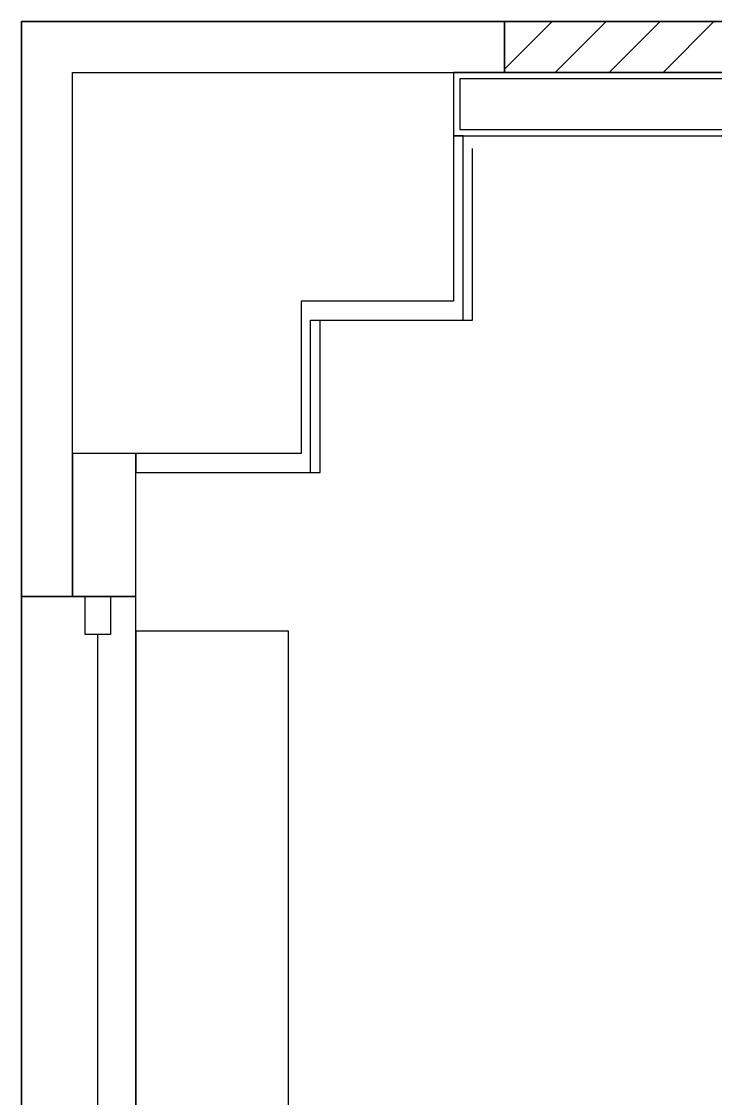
# Model space of a CAD drawing. Extents: x -170 to 1783, y -20 to 1205.
# Drawn here: x 0 to 54.6, y 1115.2 to 1200 of the extents above; entities that cross this region are included whole.
import ezdxf

# ---------------------------------------------------------------- set-up
doc = ezdxf.new("R2010")
doc.units = 0
doc.header["$LTSCALE"] = 96
doc.header["$MEASUREMENT"] = 0
for name, color, linetype in [('A-E-COLM_A', 7, 'Continuous'), ('A-GLAZ_A', 7, 'Continuous'), ('A-WALL-BLOW_A', 7, 'Continuous'), ('A-WALL-EXIST_A', 7, 'Continuous'), ('A-WALL-EXT_A', 7, 'Continuous'), ('A-WALL-PATT_A', 7, 'Continuous'), ('A-WALL_A', 7, 'Continuous'), ('I-E-FILL_A', 7, 'Continuous'), ('I-E-WALL_A', 7, 'Continuous'), ('I-MECH_A', 7, 'Continuous'), ('X-BASE-04-EXISTING_A', 7, 'Continuous')]:
    doc.layers.add(name, color=color, linetype=linetype)

msp = doc.modelspace()

# ---------------------------------------------------------------- linework, layer by layer
at = {"layer": 'A-E-COLM_A', "color": 7, "linetype": 'Continuous'}
for p, q in [((34, 1190), (34, 1178)), ((35.5, 1176.5), (35.5, 1190)), ((34, 1178), (22, 1178)), ((22, 1178), (22, 1166)), ((23.5, 1176.5), (35.5, 1176.5)), ((23.5, 1164.5), (23.5, 1176.5)), ((22, 1166), (9, 1166)), ((9, 1164.5), (23.5, 1164.5))]:
    msp.add_line(p, q, dxfattribs=at)
at = {"layer": 'A-GLAZ_A', "color": 212, "linetype": 'Continuous'}
for p, q in [((5, 1151.75), (5, 1154.75)), ((5, 1154.75), (7, 1154.75)), ((7, 1154.75), (7, 1151.75)), ((7, 1151.75), (5, 1151.75)), ((5, 1151.75), (5, 1151.75)), ((6, 1096.28125), (6, 1151.75))]:
    msp.add_line(p, q, dxfattribs=at)
at = {"layer": 'A-WALL-BLOW_A', "color": 5, "linetype": 'Continuous'}
for p, q in [((9, 1154.75), (0, 1154.75)), ((0, 1154.75), (0, 917.875)), ((9, 917.875), (9, 1154.75))]:
    msp.add_line(p, q, dxfattribs=at)
at = {"layer": 'A-WALL-EXIST_A', "color": 2, "linetype": 'Continuous'}
for p, q in [((34.75, 1191), (34, 1191)), ((34, 1191), (34, 1178)), ((34.75, 1176.5), (34.75, 1191)), ((34, 1178), (22, 1178)), ((22, 1178), (22, 1166)), ((22.75, 1176.5), (34.75, 1176.5)), ((22.75, 1164.5), (22.75, 1176.5)), ((22, 1166), (9, 1166)), ((9, 1166), (9, 1164.5)), ((9, 1164.5), (22.75, 1164.5))]:
    msp.add_line(p, q, dxfattribs=at)
at = {"layer": 'A-WALL-EXT_A', "color": 2, "linetype": 'Continuous'}
for p, q in [((0, 1200), (0, 1154.75)), ((38, 1200), (0, 1200)), ((38, 1196), (38, 1200)), ((4, 1154.75), (4, 1196)), ((4, 1196), (38, 1196)), ((34, 1196), (34, 1191)), ((218.5, 1196), (34, 1196)), ((34, 1191), (218.5, 1191)), ((9, 1166), (4, 1166)), ((4, 1166), (4, 1154.75)), ((9, 1154.75), (9, 1166)), ((0, 1154.75), (4, 1154.75)), ((4, 1154.75), (9, 1154.75))]:
    msp.add_line(p, q, dxfattribs=at)
at = {"layer": 'A-WALL-PATT_A', "color": 47, "linetype": 'Continuous'}
for p, q in [((38, 1196.24091), (41.75909, 1200)), ((42.00173, 1196), (46.00173, 1200)), ((46.24437, 1196), (50.24437, 1200)), ((50.48701, 1196), (54.48701, 1200))]:
    msp.add_line(p, q, dxfattribs=at)
at = {"layer": 'A-WALL_A', "color": 2, "linetype": 'Continuous'}
for p, q in [((1462, 1200), (38, 1200)), ((38, 1200), (38, 1196)), ((38, 1196), (1462, 1196))]:
    msp.add_line(p, q, dxfattribs=at)
at = {"layer": 'I-E-FILL_A', "color": 2, "linetype": 'Continuous'}
msp.add_3dface([(34.49999, 1191.5), (217.99999, 1191.5), (217.99999, 1195.49999), (34.49999, 1195.49999)], dxfattribs=at)
at = {"layer": 'I-E-WALL_A', "color": 132, "linetype": 'Continuous'}
for p, q in [((34.75, 1191), (34, 1191)), ((34, 1191), (34, 1178)), ((34.75, 1176.5), (34.75, 1191)), ((34, 1178), (22, 1178)), ((22, 1178), (22, 1166)), ((22.75, 1176.5), (34.75, 1176.5)), ((22.75, 1164.5), (22.75, 1176.5)), ((22, 1166), (9, 1166)), ((9, 1166), (9, 1164.5)), ((9, 1164.5), (22.75, 1164.5))]:
    msp.add_line(p, q, dxfattribs=at)
at = {"layer": 'I-MECH_A', "color": 7, "linetype": 'Continuous'}
for p, q in [((21, 1152.01562), (9, 1152.01562)), ((9, 1152.01562), (9, 1094.01562)), ((21, 1094.01562), (21, 1152.01562)), ((21, 1152.01562), (21, 1152.01562)), ((21, 1152.01562), (21, 1152.01562))]:
    msp.add_line(p, q, dxfattribs=at)
at = {"layer": 'X-BASE-04-EXISTING_A', "color": 7, "linetype": 'Continuous'}
for p, q in [((0, 684), (0, 1200)), ((0, 1200), (1500, 1200))]:
    msp.add_line(p, q, dxfattribs=at)
at = {"layer": 'X-BASE-04-EXISTING_A', "color": 47, "linetype": 'Continuous'}
for p, q in [((38, 1196.24091), (41.75909, 1200)), ((42.00173, 1196), (46.00173, 1200)), ((46.24437, 1196), (50.24437, 1200)), ((50.48701, 1196), (54.48701, 1200))]:
    msp.add_line(p, q, dxfattribs=at)
at = {"layer": 'X-BASE-04-EXISTING_A', "color": 2, "linetype": 'Continuous'}
for p, q in [((1462, 1200), (38, 1200)), ((38, 1200), (38, 1196)), ((38, 1196), (1462, 1196))]:
    msp.add_line(p, q, dxfattribs=at)
at = {"layer": 'X-BASE-04-EXISTING_A', "color": 5, "linetype": 'Continuous'}
for p, q in [((9, 1154.75), (0, 1154.75)), ((0, 1154.75), (0, 917.875)), ((9, 917.875), (9, 1154.75))]:
    msp.add_line(p, q, dxfattribs=at)
at = {"layer": 'X-BASE-04-EXISTING_A', "color": 212, "linetype": 'Continuous'}
for p, q in [((5, 1151.75), (5, 1154.75)), ((5, 1154.75), (7, 1154.75)), ((7, 1154.75), (7, 1151.75)), ((7, 1151.75), (5, 1151.75)), ((5, 1151.75), (5, 1151.75)), ((6, 1096.28125), (6, 1151.75))]:
    msp.add_line(p, q, dxfattribs=at)

doc.saveas('drawing.dxf')
